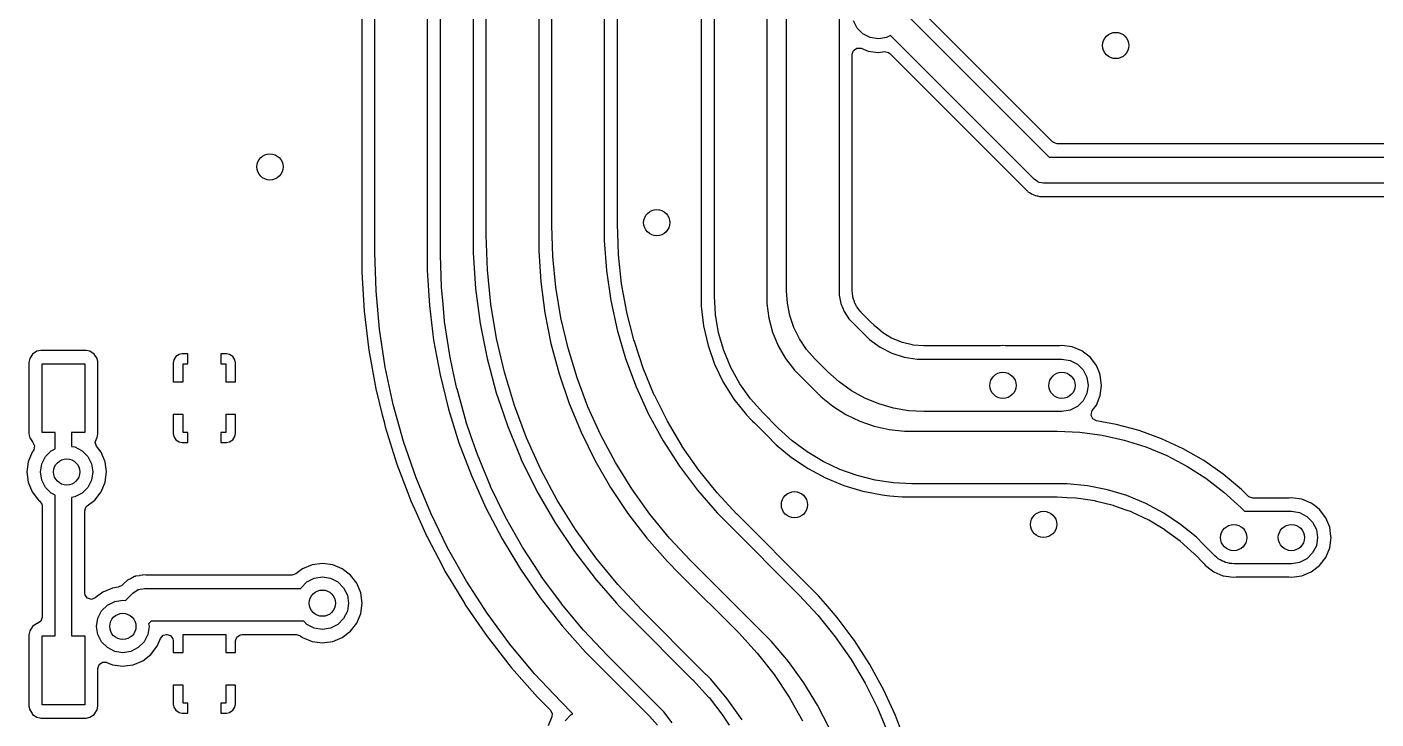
# Model space of a CAD drawing. Extents: x 0 to 2.79, y -2.39 to 0.
# Drawn here: x 0.485 to 1.295, y -1.549 to -1.134 of the extents above; entities that cross this region are included whole.
import ezdxf

# ---------------------------------------------------------------- set-up
doc = ezdxf.new("R2010")
doc.units = 0
doc.header["$MEASUREMENT"] = 0
doc.layers.add('BLACK', color=7, linetype='CONTINUOUS')

msp = doc.modelspace()

# ---------------------------------------------------------------- linework, layer by layer
at = {"layer": 'BLACK', "linetype": 'CONTINUOUS'}
for p, q in [((0.940945, -1.292), (0.940945, -0.611472)), ((0.972441, -0.611472), (0.972441, -1.292)), ((0.889744, -0.625591), (0.889744, -1.29361)), ((0.897638, -1.29523), (0.897638, -0.625548)), ((0.929134, -0.625548), (0.929134, -1.29523)), ((0.693701, -1.26916), (0.693701, -0.736552)), ((0.725197, -0.736552), (0.725197, -1.26916)), ((0.685807, -0.739541), (0.685807, -1.27076)), ((0.8, -1.25286), (0.8, -0.760523)), ((0.831496, -0.760523), (0.831496, -1.25286)), ((0.83939, -1.25284), (0.83939, -0.758913)), ((0.752736, -0.76409), (0.752736, -1.26027)), ((0.76063, -1.25867), (0.76063, -0.764051)), ((0.792126, -0.764051), (0.792126, -1.25867)), ((0.733091, -1.2691), (0.733091, -1.02044)), ((1.01177, -1.12504), (1.09854, -1.21181)), ((1.10067, -1.20278), (1.02034, -1.12245)), ((0.983303, -1.13445), (0.981066, -1.13006)), ((0.986787, -1.13794), (0.983303, -1.13445)), ((0.991177, -1.14017), (0.986787, -1.13794)), ((0.996043, -1.14094), (0.991177, -1.14017)), ((1.00091, -1.14017), (0.996043, -1.14094)), ((1.00337, -1.13892), (1.00091, -1.14017)), ((1.08971, -1.22525), (1.00337, -1.13892)), ((0.980335, -1.15011), (0.981079, -1.14782)), ((0.980335, -1.28902), (0.980335, -1.15011)), ((0.981079, -1.14782), (0.983028, -1.14641)), ((0.983028, -1.14641), (0.985437, -1.14641)), ((0.985437, -1.14641), (0.985723, -1.14651)), ((0.985723, -1.14651), (0.989872, -1.14823)), ((0.989872, -1.14823), (0.996043, -1.14904)), ((0.996043, -1.14904), (0.999697, -1.14856)), ((0.999697, -1.14856), (1.00207, -1.149)), ((1.00207, -1.149), (1.00296, -1.14967)), ((1.00296, -1.14967), (1.085, -1.23171)), ((1.10113, -1.20317), (1.10067, -1.20278)), ((1.10342, -1.20392), (1.10113, -1.20317)), ((1.31144, -1.20392), (1.10342, -1.20392)), ((1.09854, -1.21181), (1.3102, -1.21181)), ((1.09083, -1.22596), (1.08971, -1.22525)), ((1.09186, -1.22678), (1.09083, -1.22596)), ((1.0923, -1.22688), (1.09186, -1.22678)), ((1.09268, -1.22712), (1.0923, -1.22688)), ((1.09399, -1.22727), (1.09268, -1.22712)), ((1.09528, -1.22756), (1.09399, -1.22727)), ((1.30694, -1.22756), (1.09528, -1.22756)), ((1.085, -1.23171), (1.08553, -1.23224)), ((1.08553, -1.23224), (1.08589, -1.2326)), ((1.08589, -1.2326), (1.08674, -1.23303)), ((1.08674, -1.23303), (1.08726, -1.23335)), ((1.08726, -1.23335), (1.08803, -1.23391)), ((1.08803, -1.23391), (1.08893, -1.2342)), ((1.08893, -1.2342), (1.0895, -1.23444)), ((1.0895, -1.23444), (1.09034, -1.23487)), ((1.09034, -1.23487), (1.09128, -1.23502)), ((1.09128, -1.23502), (1.09187, -1.23516)), ((1.09187, -1.23516), (1.09278, -1.23545)), ((1.09278, -1.23545), (1.09403, -1.23545)), ((1.09403, -1.23545), (1.30205, -1.23545)), ((0.800609, -1.27147), (0.799999, -1.25286)), ((0.799999, -1.25286), (0.8, -1.25286)), ((0.8, -1.25286), (0.8, -1.25286)), ((0.831496, -1.25286), (0.831496, -1.25286)), ((0.831496, -1.25286), (0.831496, -1.26189)), ((0.839391, -1.25291), (0.83939, -1.25284)), ((0.839545, -1.25721), (0.839391, -1.25291)), ((0.752736, -1.26027), (0.752736, -1.26028)), ((0.752736, -1.26028), (0.752736, -1.26934)), ((0.761311, -1.27947), (0.76063, -1.25867)), ((0.76063, -1.25867), (0.76063, -1.25867)), ((0.792126, -1.25867), (0.792126, -1.25867)), ((0.792126, -1.25867), (0.792126, -1.25867)), ((0.792126, -1.25867), (0.792126, -1.26805)), ((0.831496, -1.26189), (0.832785, -1.27992)), ((0.840011, -1.27027), (0.839545, -1.25721)), ((0.685807, -1.27076), (0.685808, -1.27079)), ((0.685808, -1.27079), (0.685808, -1.28092)), ((0.693702, -1.26917), (0.693701, -1.26916)), ((0.694397, -1.29217), (0.693702, -1.26917)), ((0.725197, -1.26916), (0.725197, -1.26916)), ((0.725197, -1.26916), (0.725198, -1.26916)), ((0.725198, -1.26916), (0.725198, -1.27973)), ((0.733091, -1.26916), (0.733091, -1.2691)), ((0.733141, -1.27079), (0.733091, -1.26916)), ((0.733713, -1.28973), (0.733141, -1.27079)), ((0.752736, -1.26934), (0.754132, -1.29063)), ((0.792126, -1.26805), (0.793353, -1.28677)), ((0.802433, -1.28999), (0.800609, -1.27147)), ((0.840021, -1.27041), (0.840011, -1.27027)), ((0.841877, -1.28767), (0.840021, -1.27041)), ((0.725198, -1.27973), (0.726473, -1.30081)), ((0.76335, -1.30018), (0.761311, -1.27947)), ((0.685808, -1.28092), (0.687227, -1.30438)), ((0.793353, -1.28677), (0.795801, -1.30536)), ((0.832785, -1.27992), (0.835357, -1.29781)), ((0.841896, -1.28781), (0.841877, -1.28767)), ((0.844978, -1.30489), (0.841896, -1.28781)), ((0.69648, -1.31509), (0.694397, -1.29217)), ((0.73372, -1.28985), (0.733713, -1.28973)), ((0.734642, -1.3), (0.73372, -1.28985)), ((0.754132, -1.29063), (0.756917, -1.31178)), ((0.805466, -1.30836), (0.802433, -1.28999)), ((0.889744, -1.29361), (0.889744, -1.29361)), ((0.889744, -1.29361), (0.889744, -1.30123)), ((0.89826, -1.30631), (0.897637, -1.29523)), ((0.897637, -1.29523), (0.897638, -1.29523)), ((0.929134, -1.29523), (0.929133, -1.29523)), ((0.929133, -1.29523), (0.929133, -1.29965)), ((0.940946, -1.29201), (0.940945, -1.292)), ((0.94144, -1.29956), (0.940946, -1.29201)), ((0.972441, -1.292), (0.972441, -1.292)), ((0.972441, -1.292), (0.972441, -1.292)), ((0.972441, -1.292), (0.972442, -1.292)), ((0.972442, -1.292), (0.972442, -1.2946)), ((0.972442, -1.2946), (0.973455, -1.2997)), ((0.980335, -1.28913), (0.980335, -1.28902)), ((0.980335, -1.28902), (0.980335, -1.28902)), ((0.980335, -1.29167), (0.980335, -1.28913)), ((0.980335, -1.28913), (0.980335, -1.28913)), ((0.980335, -1.2919), (0.980335, -1.29167)), ((0.980344, -1.29209), (0.980335, -1.2919)), ((0.980653, -1.29523), (0.980344, -1.29209)), ((0.980802, -1.29598), (0.980653, -1.29523)), ((0.98163, -1.29871), (0.980802, -1.29598)), ((0.726473, -1.30081), (0.729019, -1.32178)), ((0.735577, -1.31029), (0.734642, -1.3)), ((0.76674, -1.32071), (0.76335, -1.30018)), ((0.835357, -1.29781), (0.839198, -1.31546)), ((0.889744, -1.30123), (0.891087, -1.31315)), ((0.929133, -1.29965), (0.930288, -1.30842)), ((0.942917, -1.30698), (0.94144, -1.29956)), ((0.973455, -1.2997), (0.975443, -1.30449)), ((0.981922, -1.29941), (0.98163, -1.29871)), ((0.983195, -1.30179), (0.981922, -1.29941)), ((0.983268, -1.30193), (0.983195, -1.30179)), ((0.983692, -1.30256), (0.983268, -1.30193)), ((0.985179, -1.30438), (0.983692, -1.30256)), ((0.687227, -1.30438), (0.687227, -1.30438)), ((0.687227, -1.30438), (0.69006, -1.32771)), ((0.735591, -1.3104), (0.735577, -1.31029)), ((0.738511, -1.32959), (0.735591, -1.3104)), ((0.756917, -1.31178), (0.756917, -1.31178)), ((0.756917, -1.31178), (0.761079, -1.33271)), ((0.795801, -1.30536), (0.79946, -1.32376)), ((0.809693, -1.32649), (0.805466, -1.30836)), ((0.845008, -1.30502), (0.844978, -1.30489)), ((0.849011, -1.32071), (0.845008, -1.30502)), ((0.900118, -1.31725), (0.89826, -1.30631)), ((0.930288, -1.30842), (0.932576, -1.31696)), ((0.94535, -1.31415), (0.942917, -1.30698)), ((0.975443, -1.30449), (0.978328, -1.30881)), ((0.978328, -1.30881), (0.980165, -1.31065)), ((0.980165, -1.31065), (0.980165, -1.31065)), ((0.980165, -1.31065), (0.987949, -1.31843)), ((0.985686, -1.30499), (0.985179, -1.30438)), ((0.985815, -1.30514), (0.985686, -1.30499)), ((0.991421, -1.31074), (0.985815, -1.30514)), ((0.993464, -1.31279), (0.991421, -1.31074)), ((0.991421, -1.31074), (0.991421, -1.31074)), ((0.699943, -1.33785), (0.69648, -1.31509)), ((0.839198, -1.31546), (0.844289, -1.3328)), ((0.891087, -1.31315), (0.891087, -1.31315)), ((0.891087, -1.31315), (0.893758, -1.32485)), ((0.90319, -1.32791), (0.900118, -1.31725)), ((0.932576, -1.31696), (0.935961, -1.32513)), ((0.948698, -1.32094), (0.94535, -1.31415)), ((0.987949, -1.31843), (0.987949, -1.31843)), ((0.987949, -1.31843), (0.987949, -1.31843)), ((0.987949, -1.31843), (0.98795, -1.31843)), ((0.98795, -1.31843), (0.990731, -1.32121)), ((0.993576, -1.31289), (0.993464, -1.31279)), ((0.9958, -1.31479), (0.993576, -1.31289)), ((0.99832, -1.31694), (0.9958, -1.31479)), ((0.998814, -1.3173), (0.99832, -1.31694)), ((1.00392, -1.32043), (0.998814, -1.3173)), ((0.490818, -1.32839), (0.488207, -1.33014)), ((0.49312, -1.32793), (0.490818, -1.32839)), ((0.490818, -1.32839), (0.490818, -1.32839)), ((0.520266, -1.32793), (0.49312, -1.32793)), ((0.49312, -1.32793), (0.49312, -1.32793)), ((0.49312, -1.32793), (0.49312, -1.32793)), ((0.522568, -1.32839), (0.520266, -1.32793)), ((0.520266, -1.32793), (0.520266, -1.32793)), ((0.525179, -1.33014), (0.522568, -1.32839)), ((0.522568, -1.32839), (0.522568, -1.32839)), ((0.522568, -1.32839), (0.522568, -1.32839)), ((0.522568, -1.32839), (0.522568, -1.32839)), ((0.69006, -1.32771), (0.69006, -1.32771)), ((0.69006, -1.32771), (0.694297, -1.35083)), ((0.729019, -1.32178), (0.732827, -1.34256)), ((0.771465, -1.34097), (0.76674, -1.32071)), ((0.79946, -1.32376), (0.804315, -1.34188)), ((0.815097, -1.3443), (0.809693, -1.32649)), ((0.8493, -1.32184), (0.849011, -1.32071)), ((0.849339, -1.32198), (0.8493, -1.32184)), ((0.849719, -1.32312), (0.849339, -1.32198)), ((0.854821, -1.33845), (0.849719, -1.32312)), ((0.893758, -1.32485), (0.897722, -1.33618)), ((0.907437, -1.33816), (0.90319, -1.32791)), ((0.935961, -1.32513), (0.940382, -1.33279)), ((0.952903, -1.32723), (0.948698, -1.32094)), ((0.957893, -1.33292), (0.952903, -1.32723)), ((0.990731, -1.32121), (0.997095, -1.32584)), ((0.997095, -1.32584), (1.0041, -1.32941)), ((1.00447, -1.32071), (1.00392, -1.32043)), ((1.01, -1.323), (1.00447, -1.32071)), ((1.01058, -1.32319), (1.01, -1.323)), ((1.01641, -1.32459), (1.01058, -1.32319)), ((1.01701, -1.32468), (1.01641, -1.32459)), ((1.02321, -1.32517), (1.01701, -1.32468)), ((1.02336, -1.32518), (1.02321, -1.32517)), ((1.06919, -1.32518), (1.02336, -1.32518)), ((1.06944, -1.32516), (1.06919, -1.32518)), ((1.07087, -1.32497), (1.06944, -1.32516)), ((1.07229, -1.32516), (1.07087, -1.32497)), ((1.07087, -1.32497), (1.07087, -1.32497)), ((1.07254, -1.32518), (1.07229, -1.32516)), ((1.10462, -1.32518), (1.07254, -1.32518)), ((1.10488, -1.32516), (1.10462, -1.32518)), ((1.1063, -1.32497), (1.10488, -1.32516)), ((1.11247, -1.32579), (1.1063, -1.32497)), ((1.1063, -1.32497), (1.1063, -1.32497)), ((1.11822, -1.32817), (1.11247, -1.32579)), ((1.11247, -1.32579), (1.11247, -1.32579)), ((1.12007, -1.32959), (1.11822, -1.32817)), ((1.11822, -1.32817), (1.11822, -1.32817)), ((1.11822, -1.32817), (1.11822, -1.32817)), ((0.486462, -1.33275), (0.486004, -1.33505)), ((0.486004, -1.33505), (0.486004, -1.33505)), ((0.486004, -1.33505), (0.486004, -1.37794)), ((0.488206, -1.33014), (0.486462, -1.33275)), ((0.486462, -1.33275), (0.486462, -1.33275)), ((0.488207, -1.33014), (0.488206, -1.33014)), ((0.493898, -1.37717), (0.493898, -1.33583)), ((0.493898, -1.33583), (0.519488, -1.33583)), ((0.519488, -1.33583), (0.519488, -1.37717)), ((0.526924, -1.33275), (0.525179, -1.33014)), ((0.525179, -1.33014), (0.525179, -1.33014)), ((0.527272, -1.3345), (0.526924, -1.33275)), ((0.527363, -1.33495), (0.527272, -1.3345)), ((0.527382, -1.33505), (0.527363, -1.33495)), ((0.527382, -1.34665), (0.527382, -1.33505)), ((0.57298, -1.33352), (0.572638, -1.33524)), ((0.572638, -1.33524), (0.572638, -1.34665)), ((0.574286, -1.33157), (0.57298, -1.33352)), ((0.57298, -1.33352), (0.57298, -1.33352)), ((0.576239, -1.33026), (0.574286, -1.33157)), ((0.574286, -1.33157), (0.574286, -1.33157)), ((0.577962, -1.32992), (0.576239, -1.33026)), ((0.576239, -1.33026), (0.576239, -1.33026)), ((0.581496, -1.32992), (0.577962, -1.32992)), ((0.578543, -1.34665), (0.578543, -1.33583)), ((0.578543, -1.33583), (0.581496, -1.33583)), ((0.581496, -1.33583), (0.581496, -1.32992)), ((0.601181, -1.32992), (0.601181, -1.33583)), ((0.604716, -1.32992), (0.601181, -1.32992)), ((0.601181, -1.32992), (0.601181, -1.32992)), ((0.601181, -1.33583), (0.604134, -1.33583)), ((0.604134, -1.33583), (0.604134, -1.34665)), ((0.606438, -1.33026), (0.604716, -1.32992)), ((0.608391, -1.33157), (0.606438, -1.33026)), ((0.606438, -1.33026), (0.606438, -1.33026)), ((0.608392, -1.33157), (0.608391, -1.33157)), ((0.609697, -1.33352), (0.608392, -1.33157)), ((0.610039, -1.33524), (0.609697, -1.33352)), ((0.609697, -1.33352), (0.609697, -1.33352)), ((0.610039, -1.33525), (0.610039, -1.33524)), ((0.610039, -1.34665), (0.610039, -1.33525)), ((0.738679, -1.33069), (0.738511, -1.32959)), ((0.7387, -1.33081), (0.738679, -1.33069)), ((0.740604, -1.33968), (0.7387, -1.33081)), ((0.761079, -1.33271), (0.762912, -1.33955)), ((0.844289, -1.3328), (0.850604, -1.34974)), ((0.897722, -1.33618), (0.897722, -1.33618)), ((0.897722, -1.33618), (0.902929, -1.34699)), ((0.940382, -1.33279), (0.945765, -1.3398)), ((0.957894, -1.33292), (0.957893, -1.33292)), ((0.965678, -1.3407), (0.957894, -1.33292)), ((1.0041, -1.32941), (1.01158, -1.33184)), ((1.01158, -1.33184), (1.01935, -1.33307)), ((1.01935, -1.33307), (1.02329, -1.33307)), ((1.02329, -1.33307), (1.1063, -1.33307)), ((1.1063, -1.33307), (1.11117, -1.33384)), ((1.11117, -1.33384), (1.11556, -1.33608)), ((1.11556, -1.33608), (1.11904, -1.33956)), ((1.12316, -1.33196), (1.12007, -1.32959)), ((1.12695, -1.3369), (1.12316, -1.33196)), ((1.12316, -1.33196), (1.12316, -1.33196)), ((1.12316, -1.33196), (1.12316, -1.33196)), ((1.12316, -1.33196), (1.12316, -1.33196)), ((1.12316, -1.33196), (1.12316, -1.33196)), ((0.704774, -1.36035), (0.699943, -1.33785)), ((0.732827, -1.34256), (0.737882, -1.36307)), ((0.743007, -1.35087), (0.740604, -1.33968)), ((0.762912, -1.33955), (0.766601, -1.35332)), ((0.777505, -1.36088), (0.771465, -1.34097)), ((0.804315, -1.34188), (0.810344, -1.35964)), ((0.821655, -1.36173), (0.815097, -1.3443)), ((0.854869, -1.33857), (0.854821, -1.33845)), ((0.861512, -1.35461), (0.854869, -1.33857)), ((0.912805, -1.34788), (0.907437, -1.33816)), ((0.945765, -1.3398), (0.948892, -1.34293)), ((0.948892, -1.34293), (0.948892, -1.34293)), ((0.948892, -1.34293), (0.948892, -1.34293)), ((0.948892, -1.34293), (0.958367, -1.3524)), ((0.96569, -1.34071), (0.965678, -1.3407)), ((0.97249, -1.34679), (0.96569, -1.34071)), ((1.11904, -1.33956), (1.12128, -1.34395)), ((1.12128, -1.34395), (1.12205, -1.34882)), ((1.12876, -1.34127), (1.12695, -1.3369)), ((1.12695, -1.3369), (1.12695, -1.3369)), ((1.12933, -1.34265), (1.12876, -1.34127)), ((1.13014, -1.34882), (1.12933, -1.34265)), ((0.527382, -1.37775), (0.527382, -1.34665)), ((0.572638, -1.34665), (0.578543, -1.34665)), ((0.572638, -1.34665), (0.572638, -1.34665)), ((0.604134, -1.34665), (0.610039, -1.34665)), ((0.610039, -1.34665), (0.610039, -1.34665)), ((0.694297, -1.35083), (0.694297, -1.35083)), ((0.694297, -1.35083), (0.698169, -1.36654)), ((0.743035, -1.35098), (0.743007, -1.35087)), ((0.748545, -1.37075), (0.743035, -1.35098)), ((0.850604, -1.34974), (0.858111, -1.36617)), ((0.902929, -1.34699), (0.902929, -1.34699)), ((0.902929, -1.34699), (0.909314, -1.35716)), ((0.919226, -1.35693), (0.912805, -1.34788)), ((0.958367, -1.3524), (0.958367, -1.3524)), ((0.958367, -1.3524), (0.958368, -1.3524)), ((0.958368, -1.3524), (0.961618, -1.35565)), ((0.979941, -1.35208), (0.97249, -1.34679)), ((0.987937, -1.3565), (0.979941, -1.35208)), ((1.12205, -1.34882), (1.12128, -1.35369)), ((1.12933, -1.35499), (1.13014, -1.34882)), ((0.710955, -1.38252), (0.704774, -1.36035)), ((0.766601, -1.35332), (0.766601, -1.35332)), ((0.766601, -1.35332), (0.766601, -1.35332)), ((0.766601, -1.35332), (0.769121, -1.36074)), ((0.769121, -1.36074), (0.773459, -1.37352)), ((0.784834, -1.38036), (0.777505, -1.36088)), ((0.810344, -1.35964), (0.817522, -1.37697)), ((0.861569, -1.35474), (0.861512, -1.35461)), ((0.869339, -1.37026), (0.861569, -1.35474)), ((0.909314, -1.35716), (0.909314, -1.35716)), ((0.909314, -1.35716), (0.913497, -1.3624)), ((0.926621, -1.3652), (0.919226, -1.35693)), ((0.961618, -1.35565), (0.968806, -1.36139)), ((0.996378, -1.35999), (0.987937, -1.3565)), ((1.00516, -1.36252), (0.996378, -1.35999)), ((1.11904, -1.35808), (1.11556, -1.36156)), ((1.12128, -1.35369), (1.11904, -1.35808)), ((1.12452, -1.3639), (1.12695, -1.36074)), ((1.12695, -1.36074), (1.12933, -1.35499)), ((0.578543, -1.36634), (0.572638, -1.36634)), ((0.572638, -1.36634), (0.572638, -1.36634)), ((0.572638, -1.36634), (0.572638, -1.37775)), ((0.578543, -1.37717), (0.578543, -1.36634)), ((0.610039, -1.36634), (0.604134, -1.36634)), ((0.604134, -1.36634), (0.604134, -1.37717)), ((0.610039, -1.37775), (0.610039, -1.36634)), ((0.610039, -1.36634), (0.610039, -1.36634)), ((0.698169, -1.36654), (0.699214, -1.37078)), ((0.737882, -1.36307), (0.744167, -1.38324)), ((0.829338, -1.37868), (0.821655, -1.36173)), ((0.858111, -1.36617), (0.866772, -1.38203)), ((0.913497, -1.3624), (0.916796, -1.36654)), ((0.916796, -1.36654), (0.919943, -1.36969)), ((0.936096, -1.37467), (0.926621, -1.3652)), ((0.926621, -1.3652), (0.926621, -1.3652)), ((0.968806, -1.36139), (0.97659, -1.36628)), ((0.97659, -1.36628), (0.984873, -1.37027)), ((1.01416, -1.36405), (1.00516, -1.36252)), ((1.02329, -1.36457), (1.01416, -1.36405)), ((1.07087, -1.36457), (1.02329, -1.36457)), ((1.02329, -1.36457), (1.02329, -1.36457)), ((1.02329, -1.36457), (1.02329, -1.36457)), ((1.1063, -1.36457), (1.07087, -1.36457)), ((1.11117, -1.3638), (1.1063, -1.36457)), ((1.11556, -1.36156), (1.11117, -1.3638)), ((1.12376, -1.36682), (1.12417, -1.36445)), ((1.12481, -1.36898), (1.12376, -1.36682)), ((1.12417, -1.36445), (1.12452, -1.3639)), ((1.12694, -1.37012), (1.12481, -1.36898)), ((0.699214, -1.37078), (0.699922, -1.37365)), ((0.699922, -1.37365), (0.699922, -1.37365)), ((0.699922, -1.37365), (0.706914, -1.39609)), ((0.74858, -1.37086), (0.748545, -1.37075)), ((0.751391, -1.37901), (0.74858, -1.37086)), ((0.773459, -1.37352), (0.781124, -1.39202)), ((0.817522, -1.37697), (0.825818, -1.39379)), ((0.869405, -1.37038), (0.869339, -1.37026)), ((0.878263, -1.38531), (0.869405, -1.37038)), ((0.919943, -1.36969), (0.919943, -1.36969)), ((0.919943, -1.36969), (0.920374, -1.37012)), ((0.920374, -1.37012), (0.920491, -1.37023)), ((0.920491, -1.37023), (0.920491, -1.37023)), ((0.920491, -1.37023), (0.921594, -1.37134)), ((0.921594, -1.37134), (0.921594, -1.37134)), ((0.921594, -1.37134), (0.931644, -1.38139)), ((0.936104, -1.37468), (0.936096, -1.37467)), ((0.944339, -1.38214), (0.936104, -1.37468)), ((0.984873, -1.37027), (0.993551, -1.3733)), ((0.993551, -1.3733), (1.00251, -1.37535)), ((1.00251, -1.37535), (1.01165, -1.37638)), ((1.01165, -1.37638), (1.01625, -1.37638)), ((1.01625, -1.37638), (1.10335, -1.37638)), ((1.10335, -1.37638), (1.11694, -1.37697)), ((1.11694, -1.37697), (1.13043, -1.37875)), ((1.13884, -1.37221), (1.12694, -1.37012)), ((1.15266, -1.37592), (1.13884, -1.37221)), ((1.13884, -1.37221), (1.13884, -1.37221)), ((1.1661, -1.38081), (1.15266, -1.37592)), ((1.15266, -1.37592), (1.15266, -1.37592)), ((1.15266, -1.37592), (1.15266, -1.37592)), ((1.15266, -1.37592), (1.15266, -1.37592)), ((0.486004, -1.37794), (0.486004, -1.37794)), ((0.486004, -1.37794), (0.486462, -1.38025)), ((0.486462, -1.38025), (0.486462, -1.38025)), ((0.486462, -1.38025), (0.488121, -1.38273)), ((0.488121, -1.38273), (0.488207, -1.38286)), ((0.488207, -1.38286), (0.488207, -1.38286)), ((0.488207, -1.38286), (0.488287, -1.38294)), ((0.488287, -1.38294), (0.488373, -1.38311)), ((0.488373, -1.38311), (0.48842, -1.38318)), ((0.48842, -1.38318), (0.488412, -1.38318)), ((0.488412, -1.38318), (0.489381, -1.38508)), ((0.489381, -1.38508), (0.489004, -1.38746)), ((0.501772, -1.37717), (0.493898, -1.37717)), ((0.501772, -1.38684), (0.501772, -1.37717)), ((0.519488, -1.37717), (0.511614, -1.37717)), ((0.511614, -1.37717), (0.511614, -1.38551)), ((0.525853, -1.38313), (0.526509, -1.38087)), ((0.526657, -1.3854), (0.525853, -1.38313)), ((0.526509, -1.38087), (0.526924, -1.38025)), ((0.526924, -1.38025), (0.527382, -1.37794)), ((0.527382, -1.37794), (0.527382, -1.37775)), ((0.572638, -1.37775), (0.57298, -1.37947)), ((0.57298, -1.37947), (0.57298, -1.37947)), ((0.57298, -1.37947), (0.574286, -1.38142)), ((0.574286, -1.38142), (0.574286, -1.38142)), ((0.574286, -1.38142), (0.576239, -1.38273)), ((0.576239, -1.38273), (0.576239, -1.38273)), ((0.576239, -1.38273), (0.577961, -1.38307)), ((0.577961, -1.38307), (0.581496, -1.38307)), ((0.581496, -1.37717), (0.578543, -1.37717)), ((0.581496, -1.38307), (0.581496, -1.37717)), ((0.581496, -1.38307), (0.581496, -1.38307)), ((0.604134, -1.37717), (0.601181, -1.37717)), ((0.601181, -1.37717), (0.601181, -1.38307)), ((0.601181, -1.38307), (0.604715, -1.38307)), ((0.601181, -1.38307), (0.601181, -1.38307)), ((0.604715, -1.38307), (0.604716, -1.38307)), ((0.604716, -1.38307), (0.606438, -1.38273)), ((0.606438, -1.38273), (0.608391, -1.38142)), ((0.606438, -1.38273), (0.606438, -1.38273)), ((0.608391, -1.38142), (0.608392, -1.38142)), ((0.608392, -1.38142), (0.609697, -1.37947)), ((0.609697, -1.37947), (0.610039, -1.37775)), ((0.609697, -1.37947), (0.609697, -1.37947)), ((0.610039, -1.37775), (0.610039, -1.37775)), ((0.718463, -1.40428), (0.710955, -1.38252)), ((0.744167, -1.38324), (0.751657, -1.40299)), ((0.755274, -1.39026), (0.751391, -1.37901)), ((0.793422, -1.39931), (0.784834, -1.38036)), ((0.838114, -1.3951), (0.829338, -1.37868)), ((0.866772, -1.38203), (0.876542, -1.39724)), ((0.931644, -1.38139), (0.931667, -1.38141)), ((0.931667, -1.38141), (0.934726, -1.38447)), ((0.934726, -1.38447), (0.934726, -1.38447)), ((0.934726, -1.38447), (0.934726, -1.38447)), ((0.934726, -1.38447), (0.943935, -1.39202)), ((0.953273, -1.38877), (0.944339, -1.38214)), ((1.13043, -1.37875), (1.14371, -1.38169)), ((1.14371, -1.38169), (1.15668, -1.38578)), ((1.17396, -1.38447), (1.1661, -1.38081)), ((1.17907, -1.38686), (1.17396, -1.38447)), ((0.48801, -1.38886), (0.485628, -1.39462)), ((0.488623, -1.38807), (0.48801, -1.38886)), ((0.48801, -1.38886), (0.48801, -1.38886)), ((0.489004, -1.38746), (0.488623, -1.38807)), ((0.493684, -1.39592), (0.495921, -1.39153)), ((0.495921, -1.39153), (0.499405, -1.38805)), ((0.499405, -1.38805), (0.501772, -1.38684)), ((0.511614, -1.38551), (0.513528, -1.38581)), ((0.513528, -1.38581), (0.517918, -1.38805)), ((0.517918, -1.38805), (0.521402, -1.39153)), ((0.521402, -1.39153), (0.523639, -1.39592)), ((0.529312, -1.38886), (0.526657, -1.3854)), ((0.529313, -1.38886), (0.529312, -1.38886)), ((0.529312, -1.38886), (0.529312, -1.38886)), ((0.53153, -1.39422), (0.529313, -1.38886)), ((0.755315, -1.39037), (0.755274, -1.39026)), ((0.763168, -1.40933), (0.755315, -1.39037)), ((0.781124, -1.39202), (0.781624, -1.39323)), ((0.781624, -1.39323), (0.781624, -1.39323)), ((0.781624, -1.39323), (0.79106, -1.41237)), ((0.878337, -1.38542), (0.878263, -1.38531)), ((0.888237, -1.39968), (0.878337, -1.38542)), ((0.943935, -1.39202), (0.943935, -1.39202)), ((0.943935, -1.39202), (0.95384, -1.39864)), ((0.962814, -1.39449), (0.953273, -1.38877)), ((1.15668, -1.38578), (1.16925, -1.39099)), ((1.16925, -1.39099), (1.18132, -1.39727)), ((1.19146, -1.39401), (1.17907, -1.38686)), ((0.485628, -1.39462), (0.484816, -1.40079)), ((0.484816, -1.40079), (0.484816, -1.40079)), ((0.484816, -1.40079), (0.485628, -1.40696)), ((0.485628, -1.39462), (0.485628, -1.39462)), ((0.492913, -1.40079), (0.493684, -1.39592)), ((0.493684, -1.40565), (0.492913, -1.40079)), ((0.523639, -1.39592), (0.524409, -1.40079)), ((0.524409, -1.40079), (0.523639, -1.40565)), ((0.531695, -1.39462), (0.53153, -1.39422)), ((0.532507, -1.40079), (0.531695, -1.39462)), ((0.531695, -1.40696), (0.532507, -1.40079)), ((0.706914, -1.39609), (0.706915, -1.39609)), ((0.706915, -1.39609), (0.706915, -1.39609)), ((0.706915, -1.39609), (0.713464, -1.41336)), ((0.80323, -1.41766), (0.793422, -1.39931)), ((0.825818, -1.39379), (0.835196, -1.41003)), ((0.847944, -1.41091), (0.838114, -1.3951)), ((0.876542, -1.39724), (0.887372, -1.4117)), ((0.888319, -1.39979), (0.888237, -1.39968)), ((0.898453, -1.41237), (0.888319, -1.39979)), ((0.95384, -1.39864), (0.95384, -1.39864)), ((0.95384, -1.39864), (0.964346, -1.40426)), ((0.972869, -1.39925), (0.962814, -1.39449)), ((0.983343, -1.40299), (0.972869, -1.39925)), ((1.18132, -1.39727), (1.19279, -1.40458)), ((1.20318, -1.40221), (1.19146, -1.39401)), ((1.19146, -1.39401), (1.19146, -1.39401)), ((0.485628, -1.40696), (0.485628, -1.40696)), ((0.485628, -1.40696), (0.48801, -1.41271)), ((0.495921, -1.41004), (0.493684, -1.40565)), ((0.523639, -1.40565), (0.521402, -1.41004)), ((0.529312, -1.41271), (0.531695, -1.40696)), ((0.727271, -1.42555), (0.718463, -1.40428)), ((0.751657, -1.40299), (0.760327, -1.42225)), ((0.763216, -1.40943), (0.763168, -1.40933)), ((0.767423, -1.41807), (0.763216, -1.40943)), ((0.964346, -1.40426), (0.975351, -1.40882)), ((0.975351, -1.40882), (0.986751, -1.41228)), ((0.994133, -1.4057), (0.983343, -1.40299)), ((1.00514, -1.40733), (0.994133, -1.4057)), ((1.01625, -1.40787), (1.00514, -1.40733)), ((1.10335, -1.40787), (1.01625, -1.40787)), ((1.01625, -1.40787), (1.01625, -1.40787)), ((1.01625, -1.40787), (1.01625, -1.40787)), ((1.10947, -1.40787), (1.10335, -1.40787)), ((1.10335, -1.40787), (1.10335, -1.40787)), ((1.10335, -1.40787), (1.10335, -1.40787)), ((1.12163, -1.40907), (1.10947, -1.40787)), ((1.13362, -1.41146), (1.12163, -1.40907)), ((1.19279, -1.40458), (1.20358, -1.41286)), ((1.21413, -1.41141), (1.20318, -1.40221)), ((1.20318, -1.40221), (1.20318, -1.40221)), ((1.20318, -1.40221), (1.20318, -1.40221)), ((0.48801, -1.41271), (0.48801, -1.41271)), ((0.48801, -1.41271), (0.4918, -1.41765)), ((0.499405, -1.41353), (0.495921, -1.41004)), ((0.501772, -1.41473), (0.499405, -1.41353)), ((0.501772, -1.49921), (0.501772, -1.41473)), ((0.513528, -1.41576), (0.511614, -1.41607)), ((0.511614, -1.41607), (0.511614, -1.49921)), ((0.517918, -1.41353), (0.513528, -1.41576)), ((0.521402, -1.41004), (0.517918, -1.41353)), ((0.525523, -1.41765), (0.529312, -1.41271)), ((0.713464, -1.41336), (0.715249, -1.41807)), ((0.79106, -1.41237), (0.801728, -1.43084)), ((0.835196, -1.41003), (0.845617, -1.42563)), ((0.858788, -1.42604), (0.847944, -1.41091)), ((0.887372, -1.4117), (0.899206, -1.42536)), ((0.899211, -1.41331), (0.898453, -1.41237)), ((0.899301, -1.41341), (0.899211, -1.41331)), ((0.911154, -1.42614), (0.899301, -1.41341)), ((0.986751, -1.41228), (0.992211, -1.41336)), ((0.992211, -1.41336), (0.998434, -1.4146)), ((0.998434, -1.4146), (0.998434, -1.4146)), ((0.998434, -1.4146), (1.00288, -1.41504)), ((1.00288, -1.41504), (1.01029, -1.41577)), ((1.01029, -1.41577), (1.01029, -1.41577)), ((1.01029, -1.41577), (1.01454, -1.41577)), ((1.01454, -1.41577), (1.01454, -1.41577)), ((1.01454, -1.41577), (1.01625, -1.41577)), ((1.01625, -1.41577), (1.01912, -1.41577)), ((1.01912, -1.41577), (1.01912, -1.41577)), ((1.01912, -1.41577), (1.10048, -1.41577)), ((1.10048, -1.41577), (1.10331, -1.41577)), ((1.10331, -1.41577), (1.1034, -1.41577)), ((1.1034, -1.41577), (1.10946, -1.41607)), ((1.10946, -1.41607), (1.11468, -1.41632)), ((1.11468, -1.41632), (1.11487, -1.41634)), ((1.11487, -1.41634), (1.12599, -1.41799)), ((1.14532, -1.41501), (1.13362, -1.41146)), ((1.15662, -1.41968), (1.14532, -1.41501)), ((1.20358, -1.41286), (1.21361, -1.42205)), ((1.2181, -1.41537), (1.21413, -1.41141)), ((1.21857, -1.41577), (1.2181, -1.41537)), ((1.22086, -1.41652), (1.21857, -1.41577)), ((1.24242, -1.41652), (1.22086, -1.41652)), ((1.24267, -1.4165), (1.24242, -1.41652)), ((1.24409, -1.41631), (1.24267, -1.4165)), ((1.25027, -1.41712), (1.24409, -1.41631)), ((1.24409, -1.41631), (1.24409, -1.41631)), ((1.25602, -1.41951), (1.25027, -1.41712)), ((1.25027, -1.41712), (1.25027, -1.41712)), ((0.4918, -1.41765), (0.4918, -1.41765)), ((0.4918, -1.41765), (0.4918, -1.41765)), ((0.4918, -1.41765), (0.4918, -1.41765)), ((0.4918, -1.41765), (0.492353, -1.41807)), ((0.492353, -1.41807), (0.493717, -1.42006)), ((0.493717, -1.42006), (0.493878, -1.42117)), ((0.493878, -1.42117), (0.493878, -1.48797)), ((0.519508, -1.42419), (0.520252, -1.4219)), ((0.519508, -1.47333), (0.519508, -1.42419)), ((0.520252, -1.4219), (0.521033, -1.42109)), ((0.521033, -1.42109), (0.525523, -1.41765)), ((0.715249, -1.41807), (0.71525, -1.41807)), ((0.71525, -1.41807), (0.718416, -1.42511)), ((0.718416, -1.42511), (0.724896, -1.4395)), ((0.737347, -1.44624), (0.727271, -1.42555)), ((0.760327, -1.42225), (0.770144, -1.44096)), ((0.772199, -1.42788), (0.767423, -1.41807)), ((0.814218, -1.43533), (0.80323, -1.41766)), ((0.845617, -1.42563), (0.857035, -1.44051)), ((0.899206, -1.42536), (0.905595, -1.43175)), ((1.12599, -1.41799), (1.12618, -1.41803)), ((1.12618, -1.41803), (1.13709, -1.42076)), ((1.13709, -1.42076), (1.13727, -1.42082)), ((1.13727, -1.42082), (1.14467, -1.42347)), ((1.14467, -1.42347), (1.14786, -1.42461)), ((1.14786, -1.42461), (1.14804, -1.42468)), ((1.14804, -1.42468), (1.1582, -1.42949)), ((1.1674, -1.42545), (1.15662, -1.41968)), ((1.17757, -1.43224), (1.1674, -1.42545)), ((1.21361, -1.42205), (1.21361, -1.42205)), ((1.21361, -1.42205), (1.21361, -1.42205)), ((1.21361, -1.42205), (1.21597, -1.42441)), ((1.21597, -1.42441), (1.24409, -1.42441)), ((1.24409, -1.42441), (1.24896, -1.42518)), ((1.24896, -1.42518), (1.25335, -1.42742)), ((1.25765, -1.42076), (1.25602, -1.41951)), ((1.25602, -1.41951), (1.25602, -1.41951)), ((1.25602, -1.41951), (1.25602, -1.41951)), ((1.26096, -1.4233), (1.25765, -1.42076)), ((1.26475, -1.42823), (1.26096, -1.4233)), ((1.26096, -1.4233), (1.26096, -1.4233)), ((1.26096, -1.4233), (1.26096, -1.4233)), ((1.26096, -1.4233), (1.26096, -1.4233)), ((1.26096, -1.4233), (1.26096, -1.4233)), ((0.772254, -1.42799), (0.772199, -1.42788)), ((0.782334, -1.44586), (0.772254, -1.42799)), ((0.801728, -1.43084), (0.801728, -1.43084)), ((0.801728, -1.43084), (0.813581, -1.44858)), ((0.870598, -1.44043), (0.858788, -1.42604)), ((0.905595, -1.43175), (0.905595, -1.43175)), ((0.905595, -1.43175), (0.905595, -1.43175)), ((0.905595, -1.43175), (0.948502, -1.47466)), ((0.9112, -1.42619), (0.911154, -1.42614)), ((0.91202, -1.42701), (0.9112, -1.42619)), ((0.912021, -1.42701), (0.91202, -1.42701)), ((0.955179, -1.47017), (0.912021, -1.42701)), ((0.912021, -1.42701), (0.912021, -1.42701)), ((1.1582, -1.42949), (1.15837, -1.42958)), ((1.15837, -1.42958), (1.16802, -1.43536)), ((1.18702, -1.44), (1.17757, -1.43224)), ((1.25335, -1.42742), (1.25683, -1.4309)), ((1.25683, -1.4309), (1.25907, -1.43529)), ((1.26713, -1.43399), (1.26475, -1.42823)), ((1.26475, -1.42823), (1.26475, -1.42823)), ((0.724896, -1.4395), (0.725239, -1.44016)), ((0.725239, -1.44016), (0.734089, -1.45702)), ((0.770144, -1.44096), (0.781072, -1.45903)), ((0.826338, -1.45224), (0.814218, -1.43533)), ((0.857035, -1.44051), (0.869402, -1.45461)), ((0.883323, -1.45402), (0.870598, -1.44043)), ((1.16802, -1.43536), (1.16817, -1.43546)), ((1.16817, -1.43546), (1.17721, -1.44216)), ((1.19134, -1.44432), (1.18702, -1.44)), ((1.25907, -1.43529), (1.25984, -1.44016)), ((1.25984, -1.44016), (1.25907, -1.44502)), ((1.26785, -1.4395), (1.26713, -1.43399)), ((1.26713, -1.43399), (1.26713, -1.43399)), ((1.26713, -1.44633), (1.26794, -1.44016)), ((1.26794, -1.44016), (1.26785, -1.4395)), ((0.748654, -1.46629), (0.737347, -1.44624)), ((0.782395, -1.44596), (0.782334, -1.44586)), ((0.789544, -1.45702), (0.782395, -1.44596)), ((0.813581, -1.44858), (0.813582, -1.44859)), ((0.813582, -1.44859), (0.826569, -1.46551)), ((1.17721, -1.44216), (1.17735, -1.44228)), ((1.17735, -1.44228), (1.18572, -1.44986)), ((1.18572, -1.44986), (1.18579, -1.44993)), ((1.18579, -1.44993), (1.19155, -1.45569)), ((1.19831, -1.45129), (1.19134, -1.44432)), ((1.19134, -1.44432), (1.19134, -1.44432)), ((1.25683, -1.44941), (1.25335, -1.4529)), ((1.25907, -1.44502), (1.25683, -1.44941)), ((1.26475, -1.45208), (1.26713, -1.44633)), ((0.656033, -1.45649), (0.650282, -1.45888)), ((0.662205, -1.45568), (0.656033, -1.45649)), ((0.656033, -1.45649), (0.656033, -1.45649)), ((0.668376, -1.45649), (0.662205, -1.45568)), ((0.662205, -1.45568), (0.662205, -1.45568)), ((0.668377, -1.45649), (0.668376, -1.45649)), ((0.674127, -1.45888), (0.668377, -1.45649)), ((0.734089, -1.45702), (0.735819, -1.46032)), ((0.793536, -1.46319), (0.789544, -1.45702)), ((0.839538, -1.46833), (0.826338, -1.45224)), ((0.869402, -1.45461), (0.876034, -1.46124)), ((0.883324, -1.45402), (0.883323, -1.45402)), ((0.926231, -1.49693), (0.883324, -1.45402)), ((1.19155, -1.45569), (1.19171, -1.45588)), ((1.19171, -1.45588), (1.19218, -1.45649)), ((1.19218, -1.45649), (1.19259, -1.45702)), ((1.19259, -1.45702), (1.19595, -1.4596)), ((1.19932, -1.45202), (1.19831, -1.45129)), ((1.20019, -1.4529), (1.19932, -1.45202)), ((1.2013, -1.45346), (1.20019, -1.4529)), ((1.2023, -1.45419), (1.2013, -1.45346)), ((1.20348, -1.45457), (1.2023, -1.45419)), ((1.20458, -1.45513), (1.20348, -1.45457)), ((1.20581, -1.45533), (1.20458, -1.45513)), ((1.20699, -1.45571), (1.20581, -1.45533)), ((1.20822, -1.45571), (1.20699, -1.45571)), ((1.20945, -1.45591), (1.20822, -1.45571)), ((1.24409, -1.45591), (1.20945, -1.45591)), ((1.24896, -1.45513), (1.24409, -1.45591)), ((1.25335, -1.4529), (1.24896, -1.45513)), ((1.25602, -1.46081), (1.26096, -1.45702)), ((1.26096, -1.45702), (1.26475, -1.45208)), ((0.544703, -1.46608), (0.543073, -1.46771)), ((0.544938, -1.46591), (0.544703, -1.46608)), ((0.544999, -1.46584), (0.544928, -1.46589)), ((0.544928, -1.46589), (0.544938, -1.46591)), ((0.545009, -1.46586), (0.544999, -1.46584)), ((0.54525, -1.46569), (0.545009, -1.46586)), ((0.547326, -1.46469), (0.54525, -1.46569)), ((0.547391, -1.46466), (0.547326, -1.46469)), ((0.54943, -1.46358), (0.547391, -1.46466)), ((0.549705, -1.46349), (0.54943, -1.46358)), ((0.549783, -1.46344), (0.5497, -1.46347)), ((0.5497, -1.46347), (0.549705, -1.46349)), ((0.549788, -1.46346), (0.549783, -1.46344)), ((0.550067, -1.46337), (0.549788, -1.46346)), ((0.552346, -1.46303), (0.550067, -1.46337)), ((0.552418, -1.46302), (0.552346, -1.46303)), ((0.554268, -1.46267), (0.552418, -1.46302)), ((0.554683, -1.46259), (0.554268, -1.46267)), ((0.556241, -1.46276), (0.554683, -1.46259)), ((0.554683, -1.46259), (0.554683, -1.46259)), ((0.55646, -1.46278), (0.556241, -1.46276)), ((0.643877, -1.46278), (0.55646, -1.46278)), ((0.643979, -1.46277), (0.643877, -1.46278)), ((0.64625, -1.46197), (0.643979, -1.46277)), ((0.650282, -1.45888), (0.64625, -1.46197)), ((0.650282, -1.45888), (0.650282, -1.45888)), ((0.652948, -1.46679), (0.657338, -1.46455)), ((0.657338, -1.46455), (0.662205, -1.46378)), ((0.662205, -1.46378), (0.667071, -1.46455)), ((0.667071, -1.46455), (0.671461, -1.46679)), ((0.679066, -1.46267), (0.674127, -1.45888)), ((0.682856, -1.4676), (0.679066, -1.46267)), ((0.679066, -1.46267), (0.679066, -1.46267)), ((0.679066, -1.46267), (0.679066, -1.46267)), ((0.679066, -1.46267), (0.679066, -1.46267)), ((0.679066, -1.46267), (0.679066, -1.46267)), ((0.735819, -1.46032), (0.740304, -1.46774)), ((0.781072, -1.45903), (0.793072, -1.47642)), ((0.793603, -1.46329), (0.793536, -1.46319)), ((0.794635, -1.46469), (0.793603, -1.46329)), ((0.805765, -1.47982), (0.794635, -1.46469)), ((0.826569, -1.46551), (0.826569, -1.46551)), ((0.826569, -1.46551), (0.82657, -1.46551)), ((0.82657, -1.46551), (0.833794, -1.47375)), ((0.876034, -1.46124), (0.876033, -1.46124)), ((0.876033, -1.46124), (0.876034, -1.46124)), ((0.876034, -1.46124), (0.912213, -1.49742)), ((1.19595, -1.4596), (1.19753, -1.46081)), ((1.19753, -1.46081), (1.19753, -1.46081)), ((1.19753, -1.46081), (1.19753, -1.46081)), ((1.19753, -1.46081), (1.20289, -1.46303)), ((1.20289, -1.46303), (1.20328, -1.46319)), ((1.20328, -1.46319), (1.20775, -1.46378)), ((1.20775, -1.46378), (1.20945, -1.464)), ((1.20945, -1.464), (1.21087, -1.46382)), ((1.20945, -1.464), (1.20945, -1.464)), ((1.20945, -1.464), (1.20945, -1.464)), ((1.21087, -1.46382), (1.21113, -1.4638)), ((1.21113, -1.4638), (1.24242, -1.4638)), ((1.24242, -1.4638), (1.24267, -1.46382)), ((1.24267, -1.46382), (1.24409, -1.464)), ((1.24409, -1.464), (1.24579, -1.46378)), ((1.24409, -1.464), (1.24409, -1.464)), ((1.24409, -1.464), (1.24409, -1.464)), ((1.24579, -1.46378), (1.25027, -1.46319)), ((1.25027, -1.46319), (1.25602, -1.46081)), ((0.519731, -1.47463), (0.519508, -1.47333)), ((0.530461, -1.47283), (0.525778, -1.47642)), ((0.536212, -1.47045), (0.530461, -1.47283)), ((0.530461, -1.47283), (0.530461, -1.47283)), ((0.539539, -1.47001), (0.536212, -1.47045)), ((0.541681, -1.469), (0.539539, -1.47001)), ((0.543021, -1.46776), (0.541681, -1.469)), ((0.543073, -1.46771), (0.543021, -1.46776)), ((0.543963, -1.47798), (0.548394, -1.47355)), ((0.548394, -1.47355), (0.551587, -1.47142)), ((0.548394, -1.47355), (0.548394, -1.47355)), ((0.551587, -1.47142), (0.555354, -1.47067)), ((0.551587, -1.47142), (0.551587, -1.47142)), ((0.555354, -1.47067), (0.555354, -1.47067)), ((0.555354, -1.47067), (0.649261, -1.47067)), ((0.649261, -1.47067), (0.649464, -1.47027)), ((0.649464, -1.47027), (0.652948, -1.46679)), ((0.671461, -1.46679), (0.674945, -1.47027)), ((0.674945, -1.47027), (0.677182, -1.47466)), ((0.685228, -1.47333), (0.682856, -1.4676)), ((0.682856, -1.4676), (0.682856, -1.4676)), ((0.685238, -1.47336), (0.685228, -1.47333)), ((0.68605, -1.47953), (0.685238, -1.47336)), ((0.740304, -1.46774), (0.747664, -1.47991)), ((0.761151, -1.48562), (0.748654, -1.46629)), ((0.833794, -1.47375), (0.838862, -1.47953)), ((0.853762, -1.48351), (0.839538, -1.46833)), ((0.955348, -1.47034), (0.955179, -1.47017)), ((0.955179, -1.47017), (0.955179, -1.47017)), ((0.955349, -1.47034), (0.955348, -1.47034)), ((0.957839, -1.47283), (0.955349, -1.47034)), ((0.960149, -1.47514), (0.957839, -1.47283)), ((0.521198, -1.47654), (0.519731, -1.47463)), ((0.523508, -1.47723), (0.521198, -1.47654)), ((0.525778, -1.47642), (0.523508, -1.47723)), ((0.529644, -1.48422), (0.533128, -1.48074)), ((0.533128, -1.48074), (0.537518, -1.4785)), ((0.537518, -1.4785), (0.542384, -1.47773)), ((0.542384, -1.47773), (0.543963, -1.47798)), ((0.677182, -1.47466), (0.677953, -1.47953)), ((0.677953, -1.47953), (0.677182, -1.48439)), ((0.685238, -1.4857), (0.68605, -1.47953)), ((0.747664, -1.47991), (0.747979, -1.48043)), ((0.747979, -1.48043), (0.761186, -1.49957)), ((0.793072, -1.47642), (0.806099, -1.49305)), ((0.805837, -1.47991), (0.805765, -1.47982)), ((0.818974, -1.49567), (0.805837, -1.47991)), ((0.838862, -1.47953), (0.840637, -1.48155)), ((0.840637, -1.48155), (0.840638, -1.48155)), ((0.840638, -1.48155), (0.847085, -1.488)), ((0.948502, -1.47466), (0.948502, -1.47466)), ((0.948502, -1.47466), (0.959801, -1.48679)), ((0.96015, -1.47514), (0.960149, -1.47514)), ((0.960149, -1.47514), (0.960149, -1.47514)), ((0.965705, -1.48155), (0.96015, -1.47514)), ((0.971384, -1.48811), (0.965705, -1.48155)), ((0.493134, -1.49026), (0.491185, -1.49168)), ((0.493878, -1.48797), (0.493134, -1.49026)), ((0.526636, -1.49348), (0.527407, -1.48862)), ((0.527407, -1.48862), (0.529644, -1.48422)), ((0.559431, -1.49035), (0.557882, -1.4919)), ((0.651035, -1.49035), (0.559431, -1.49035)), ((0.652948, -1.49227), (0.651035, -1.49035)), ((0.674945, -1.48878), (0.671461, -1.49227)), ((0.677182, -1.48439), (0.674945, -1.48878)), ((0.682856, -1.49145), (0.685238, -1.4857)), ((0.774792, -1.50416), (0.761151, -1.48562)), ((0.847085, -1.488), (0.847085, -1.488)), ((0.847085, -1.488), (0.88433, -1.52524)), ((0.889942, -1.51969), (0.853762, -1.48351)), ((0.853762, -1.48351), (0.853762, -1.48351)), ((0.959801, -1.48679), (0.970205, -1.4997)), ((0.980421, -1.50018), (0.971384, -1.48811)), ((0.486462, -1.49613), (0.486004, -1.49843)), ((0.486004, -1.49843), (0.486004, -1.49844)), ((0.486004, -1.49844), (0.486004, -1.54133)), ((0.488206, -1.49352), (0.486462, -1.49613)), ((0.486462, -1.49613), (0.486462, -1.49613)), ((0.488207, -1.49352), (0.488206, -1.49352)), ((0.490818, -1.49178), (0.488207, -1.49352)), ((0.490849, -1.49176), (0.490818, -1.49178)), ((0.491185, -1.49168), (0.490849, -1.49176)), ((0.527407, -1.49835), (0.526636, -1.49348)), ((0.529644, -1.50274), (0.527407, -1.49835)), ((0.557361, -1.49835), (0.555125, -1.50274)), ((0.558132, -1.49348), (0.557361, -1.49835)), ((0.557882, -1.4919), (0.558132, -1.49348)), ((0.566567, -1.49882), (0.568604, -1.49825)), ((0.568604, -1.49825), (0.56874, -1.49825)), ((0.56874, -1.49825), (0.571031, -1.49899)), ((0.578543, -1.50906), (0.578543, -1.49823)), ((0.578543, -1.49823), (0.604134, -1.49823)), ((0.604134, -1.49823), (0.604134, -1.50906)), ((0.610784, -1.49985), (0.612733, -1.49844)), ((0.612733, -1.49844), (0.613937, -1.49825)), ((0.613937, -1.49825), (0.646443, -1.49825)), ((0.646443, -1.49825), (0.648734, -1.49899)), ((0.657338, -1.4945), (0.652948, -1.49227)), ((0.662205, -1.49528), (0.657338, -1.4945)), ((0.667071, -1.4945), (0.662205, -1.49528)), ((0.671461, -1.49227), (0.667071, -1.4945)), ((0.674128, -1.50018), (0.679066, -1.49639)), ((0.679066, -1.49639), (0.682856, -1.49145)), ((0.806099, -1.49305), (0.820107, -1.50886)), ((0.819052, -1.49576), (0.818974, -1.49567)), ((0.833138, -1.51073), (0.819052, -1.49576)), ((0.912213, -1.49742), (0.912213, -1.49742)), ((0.912213, -1.49742), (0.923316, -1.50943)), ((0.931809, -1.50251), (0.926231, -1.49693)), ((0.926231, -1.49693), (0.926231, -1.49693)), ((0.493898, -1.54055), (0.493898, -1.49921)), ((0.493898, -1.49921), (0.501772, -1.49921)), ((0.511614, -1.49921), (0.519488, -1.49921)), ((0.519488, -1.49921), (0.519488, -1.54055)), ((0.533128, -1.50622), (0.529644, -1.50274)), ((0.537518, -1.50846), (0.533128, -1.50622)), ((0.551641, -1.50622), (0.547251, -1.50846)), ((0.555125, -1.50274), (0.551641, -1.50622)), ((0.559246, -1.51034), (0.563035, -1.5054)), ((0.563035, -1.5054), (0.565003, -1.50065)), ((0.565003, -1.50065), (0.566567, -1.49882)), ((0.571031, -1.49899), (0.572447, -1.50094)), ((0.572447, -1.50094), (0.572638, -1.50215)), ((0.572638, -1.50215), (0.572638, -1.50906)), ((0.610039, -1.50215), (0.610784, -1.49985)), ((0.610039, -1.50906), (0.610039, -1.50215)), ((0.648734, -1.49899), (0.648813, -1.49905)), ((0.648813, -1.49905), (0.650282, -1.50018)), ((0.650282, -1.50018), (0.650282, -1.50018)), ((0.650282, -1.50018), (0.650282, -1.50018)), ((0.650282, -1.50018), (0.656033, -1.50256)), ((0.656033, -1.50256), (0.656033, -1.50256)), ((0.656033, -1.50256), (0.660662, -1.50317)), ((0.660662, -1.50317), (0.662205, -1.50337)), ((0.662205, -1.50337), (0.663439, -1.50321)), ((0.662205, -1.50337), (0.662205, -1.50337)), ((0.662205, -1.50337), (0.662205, -1.50337)), ((0.663439, -1.50321), (0.668376, -1.50256)), ((0.668376, -1.50256), (0.674128, -1.50018)), ((0.761186, -1.49957), (0.761331, -1.49978)), ((0.761331, -1.49978), (0.761331, -1.49978)), ((0.761331, -1.49978), (0.774255, -1.51627)), ((0.789528, -1.52184), (0.774792, -1.50416)), ((0.942056, -1.5145), (0.931809, -1.50251)), ((0.970205, -1.4997), (0.979662, -1.51332)), ((0.981665, -1.50184), (0.980421, -1.50018)), ((0.987402, -1.51077), (0.981665, -1.50184)), ((0.981665, -1.50184), (0.981665, -1.50184)), ((0.542384, -1.50923), (0.537518, -1.50846)), ((0.547251, -1.50846), (0.542384, -1.50923)), ((0.548556, -1.51651), (0.554307, -1.51413)), ((0.554307, -1.51413), (0.559246, -1.51034)), ((0.572638, -1.50906), (0.572638, -1.50906)), ((0.572638, -1.50906), (0.578543, -1.50906)), ((0.604134, -1.50906), (0.610039, -1.50906)), ((0.610039, -1.50906), (0.610039, -1.50906)), ((0.820107, -1.50886), (0.827575, -1.51633)), ((0.833178, -1.51077), (0.833138, -1.51073)), ((0.841946, -1.51953), (0.833178, -1.51077)), ((0.923316, -1.50943), (0.933443, -1.52228)), ((0.95133, -1.52727), (0.942056, -1.5145)), ((0.979662, -1.51332), (0.988122, -1.52758)), ((0.99094, -1.51627), (0.987402, -1.51077)), ((0.527382, -1.51869), (0.528126, -1.5164)), ((0.527382, -1.54015), (0.527382, -1.51869)), ((0.528126, -1.5164), (0.530075, -1.51498)), ((0.530075, -1.51498), (0.532484, -1.51498)), ((0.532484, -1.51498), (0.532771, -1.51509)), ((0.532771, -1.51509), (0.536212, -1.51651)), ((0.536212, -1.51651), (0.540841, -1.51712)), ((0.540841, -1.51712), (0.542384, -1.51733)), ((0.542384, -1.51733), (0.543619, -1.51716)), ((0.542384, -1.51733), (0.542384, -1.51733)), ((0.542384, -1.51733), (0.542384, -1.51733)), ((0.543619, -1.51716), (0.548556, -1.51651)), ((0.774255, -1.51627), (0.775826, -1.51828)), ((0.775826, -1.51828), (0.791413, -1.53587)), ((0.805304, -1.5386), (0.789528, -1.52184)), ((0.827575, -1.51633), (0.858659, -1.54741)), ((0.865337, -1.54293), (0.841946, -1.51953)), ((0.895401, -1.52515), (0.889942, -1.51969)), ((0.889942, -1.51969), (0.889942, -1.51969)), ((0.889942, -1.51969), (0.889942, -1.51969)), ((0.933443, -1.52228), (0.94253, -1.53588)), ((0.996179, -1.52587), (0.99094, -1.51627)), ((0.578543, -1.52874), (0.572638, -1.52874)), ((0.572638, -1.52874), (0.572638, -1.52874)), ((0.572638, -1.52874), (0.572638, -1.54015)), ((0.578543, -1.53957), (0.578543, -1.52874)), ((0.610039, -1.52874), (0.604134, -1.52874)), ((0.604134, -1.52874), (0.604134, -1.53957)), ((0.610039, -1.54015), (0.610039, -1.52874)), ((0.610039, -1.52874), (0.610039, -1.52874)), ((0.88433, -1.52524), (0.884389, -1.52531)), ((0.884389, -1.52531), (0.894259, -1.53608)), ((0.905326, -1.53698), (0.895401, -1.52515)), ((0.959573, -1.54072), (0.95133, -1.52727)), ((0.988122, -1.52758), (0.995544, -1.54241)), ((0.999161, -1.53133), (0.996179, -1.52587)), ((0.996179, -1.52587), (0.996179, -1.52587)), ((0.791413, -1.53587), (0.798627, -1.54308)), ((0.812654, -1.54595), (0.805304, -1.5386)), ((0.805304, -1.5386), (0.805304, -1.5386)), ((0.894259, -1.53608), (0.894368, -1.53621)), ((0.894368, -1.53621), (0.898194, -1.54119)), ((0.914182, -1.54963), (0.905326, -1.53698)), ((0.94253, -1.53588), (0.950523, -1.55015)), ((1.00629, -1.54693), (0.999161, -1.53133)), ((0.486004, -1.54133), (0.486004, -1.54133)), ((0.486004, -1.54133), (0.486462, -1.54363)), ((0.486462, -1.54363), (0.486462, -1.54363)), ((0.486462, -1.54363), (0.48791, -1.5458)), ((0.48791, -1.5458), (0.488207, -1.54624)), ((0.488207, -1.54624), (0.490818, -1.54799)), ((0.519488, -1.54055), (0.493898, -1.54055)), ((0.522568, -1.54799), (0.525179, -1.54624)), ((0.525179, -1.54624), (0.526924, -1.54363)), ((0.526924, -1.54363), (0.527382, -1.54133)), ((0.527382, -1.54133), (0.527382, -1.54015)), ((0.572638, -1.54015), (0.57298, -1.54187)), ((0.57298, -1.54187), (0.57298, -1.54187)), ((0.57298, -1.54187), (0.574286, -1.54382)), ((0.574286, -1.54382), (0.574286, -1.54382)), ((0.574286, -1.54382), (0.576239, -1.54513)), ((0.576239, -1.54513), (0.576239, -1.54513)), ((0.576239, -1.54513), (0.577961, -1.54547)), ((0.577961, -1.54547), (0.581496, -1.54547)), ((0.581496, -1.53957), (0.578543, -1.53957)), ((0.581496, -1.54547), (0.581496, -1.53957)), ((0.604134, -1.53957), (0.601181, -1.53957)), ((0.601181, -1.53957), (0.601181, -1.54547)), ((0.601181, -1.54547), (0.601181, -1.54547)), ((0.601181, -1.54547), (0.604715, -1.54547)), ((0.604715, -1.54547), (0.604716, -1.54547)), ((0.604716, -1.54547), (0.606438, -1.54513)), ((0.606438, -1.54513), (0.608391, -1.54382)), ((0.606438, -1.54513), (0.606438, -1.54513)), ((0.608391, -1.54382), (0.608392, -1.54382)), ((0.608392, -1.54382), (0.609697, -1.54187)), ((0.609697, -1.54187), (0.610039, -1.54015)), ((0.609697, -1.54187), (0.609697, -1.54187)), ((0.610039, -1.54015), (0.610039, -1.54015)), ((0.798627, -1.54308), (0.798627, -1.54309)), ((0.798627, -1.54309), (0.799059, -1.54352)), ((0.799059, -1.54352), (0.800152, -1.54566)), ((0.800152, -1.54566), (0.799903, -1.54776)), ((0.807975, -1.55004), (0.811459, -1.54656)), ((0.811459, -1.54656), (0.812654, -1.54595)), ((0.867162, -1.54475), (0.865337, -1.54293)), ((0.865337, -1.54293), (0.865337, -1.54293)), ((0.87219, -1.5513), (0.867162, -1.54475)), ((0.898194, -1.54119), (0.903236, -1.54776)), ((0.966736, -1.55478), (0.959573, -1.54072)), ((0.995544, -1.54241), (1.00189, -1.55773)), ((1.01228, -1.56301), (1.00629, -1.54693)), ((0.490818, -1.54799), (0.492568, -1.54834)), ((0.492568, -1.54834), (0.49312, -1.54844)), ((0.49312, -1.54844), (0.49312, -1.54844)), ((0.49312, -1.54844), (0.49312, -1.54844)), ((0.49312, -1.54844), (0.49312, -1.54844)), ((0.49312, -1.54844), (0.520266, -1.54844)), ((0.520266, -1.54844), (0.522568, -1.54799)), ((0.520266, -1.54844), (0.520266, -1.54844)), ((0.799903, -1.54776), (0.797682, -1.55313)), ((0.858659, -1.54741), (0.858659, -1.54741)), ((0.858659, -1.54741), (0.85866, -1.54741)), ((0.85866, -1.54741), (0.85866, -1.54741)), ((0.85866, -1.54741), (0.863413, -1.55283)), ((0.903236, -1.54776), (0.903334, -1.5479)), ((0.903334, -1.5479), (0.906441, -1.55278))]:
    msp.add_line(p, q, dxfattribs=at)
at = {"layer": 'BLACK'}
for centre in [(1.13858, -1.14488), (0.630709, -1.21772), (0.862992, -1.25118), (1.07087, -1.34882), (1.1063, -1.34882), (0.508661, -1.40079), (0.945669, -1.42047), (1.09528, -1.43228), (1.20945, -1.44016), (1.24409, -1.44016), (0.662205, -1.47953), (0.542384, -1.49348)]:
    msp.add_circle(centre, 0.007874, dxfattribs=at)

doc.saveas('drawing.dxf')
